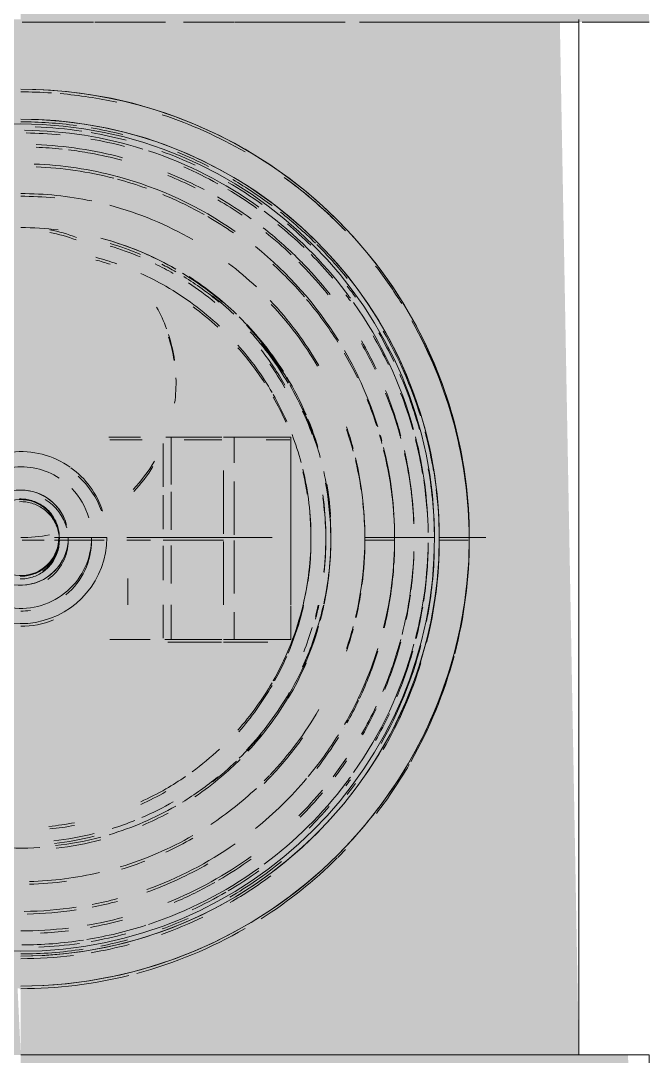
# Model space of a CAD drawing. Header units: millimetres. Extents: x -4000 to 187956, y -58990 to 162485.
# Drawn here: x 14250 to 14283.8, y 134422.3 to 134478 of the extents above; entities that cross this region are included whole.
import ezdxf

# ---------------------------------------------------------------- set-up
doc = ezdxf.new("R2010")
doc.units = ezdxf.units.MM
doc.linetypes.add('Dash 1_16_', pattern=[317.5, 158.75, -158.75])
for name, color, linetype, lineweight in [('F-SPRN', 3, 'Continuous', 9), ('P-PIPE', 3, 'Continuous', 9), ('P-PIPE-CNTR', 3, 'Continuous', 9)]:
    doc.layers.add(name, color=color, linetype=linetype, lineweight=lineweight)

# ---------------------------------------------------------------- blocks, each defined once
blk = doc.blocks.new('Sprinkler_Up - DN20-V1-FFS - TANG 1')
at = {"layer": 'F-SPRN', "transparency": 33554534}
for points in [[(-22.243, 0), (-3.885, 0.741), (-1.735, 2.891), (-1.156, 3.469), (-0.433, 5.499), (0.578, 4.048), (1.156, 3.469), (1.735, 2.891), (4.626, 0), (22.243, 0), (17.401, 13.505), (6.873, 21.154), (-6.873, 21.154), (-18.025, 12.981), (-20.542, 5.233)], [(0, -16.669), (4.314, -16.101), (11.787, -11.787), (16.101, -3.624), (15.417, 5.499), (11.787, 11.787), (7.64, 14.621), (-0.316, 16.627), (-4.314, 16.101), (-11.787, 11.787), (-16.101, 4.314), (-16.101, -4.314), (-10.524, -12.755), (-8.334, -14.436), (-0.316, -16.584)], [(0, -15.603), (7.802, -13.513), (13.513, -7.802), (15.071, -3.624), (14.466, 5.499), (13.513, 7.802), (7.802, 13.513), (-0.316, 15.518), (-7.802, 13.513), (-11.033, 11.033), (-15.071, 4.038), (-15.071, -4.038), (-8.789, -12.755), (-7.802, -13.513), (-0.316, -15.518)], [(7.656, -5.481), (7.656, 5.405), (0, 5.405), (0, -5.481)], [(10.896, -5.481), (10.896, 5.405), (7.656, 5.405), (7.656, -5.481)], [(14.512, -5.481), (14.512, 5.405), (10.896, 5.405), (10.896, -5.481)], [(0, 0), (5.709, 0), (2.855, 4.945), (-2.855, 4.945), (-5.709, 0), (-0.316, 0)], [(4.626, 0), (-0.316, 4.31), (-4.626, 0), (0, 0)], [(1.815, 0), (-0.316, 1.954), (-0.316, 0)], [(-6.873, -21.154), (6.873, -21.154), (17.995, -13.074), (22.243, 0), (3.885, -0.741), (2.098, -3.624), (1.187, -3.624), (0.578, -4.048), (-0.578, -4.048), (-1.263, -3.624), (-1.735, -2.891), (-4.626, 0), (-22.243, 0), (-17.995, -13.074), (-12.434, -17.114)], [(2.855, -4.945), (5.709, 0), (-5.709, 0), (-2.855, -4.945), (-0.316, -4.945)], [(0, -4.626), (4.626, 0), (-4.626, 0), (-0.316, -4.31)], [(0, -2.558), (1.34, 0), (-1.815, 0), (-0.316, -2.112)]]:
    blk.add_hatch(color=1, dxfattribs=at).paths.add_polyline_path(points)
at = {"layer": 'F-SPRN', "color": 1}
for p, q in [((4.738, 5.405), (6.439, 5.405)), ((7.656, 5.057), (7.656, 2.729)), ((7.656, 5.057), (7.656, 2.729)), ((7.8, 5.405), (10.817, 5.405)), ((10.817, 5.405), (8.084, 5.405)), ((8.084, 5.405), (8.084, 2.847)), ((10.896, 5.405), (14.512, 5.405)), ((14.512, 5.405), (11.465, 5.405)), ((11.465, 5.405), (11.465, 4.016)), ((14.512, 5.405), (14.512, -3.624)), ((10.896, 3.609), (10.896, 0.202)), ((11.465, 3.011), (11.465, 0.158)), ((7.656, 2.283), (7.656, 0.451)), ((7.656, 2.283), (7.656, 0.451)), ((8.084, 2.458), (8.084, 0.418)), ((0.022, 2.077), (-0.061, 2.076)), ((1.323, 1.601), (1.258, 1.653)), ((2.077, 0), (2.075, 0.083)), ((2.077, -0.045), (2.077, 0)), ((7.656, -0.451), (7.656, -2.283)), ((7.656, -0.451), (7.656, -2.283)), ((8.084, -0.418), (8.084, -2.458)), ((10.896, -0.202), (10.896, -3.609)), ((11.465, -0.158), (11.465, -3.011)), ((-0.022, -2.077), (0.061, -2.076)), ((5.754, -2.203), (5.754, -3.624)), ((7.656, -3.624), (7.656, -5.408)), ((7.656, -3.624), (7.656, -5.408)), ((8.084, -3.624), (8.084, -5.481)), ((14.512, -3.675), (14.512, -5.481)), ((11.465, -4.016), (11.465, -5.481)), ((6.965, -5.481), (4.798, -5.481)), ((5.754, -5.481), (6.965, -5.481)), ((10.808, -5.481), (7.739, -5.481)), ((8.084, -5.481), (10.808, -5.481)), ((14.512, -5.481), (10.896, -5.481)), ((11.465, -5.481), (14.512, -5.481))]:
    blk.add_line(p, q, dxfattribs=at)
at = {"layer": 'F-SPRN', "color": 1, "flags": 128}
for points in [[(0.353, 2.047), (0.271, 2.059), (0.188, 2.069), (0.105, 2.074), (0.022, 2.077)], [(1.051, 1.791), (0.979, 1.832), (0.905, 1.87), (0.829, 1.904), (0.753, 1.936), (0.675, 1.964), (0.596, 1.99), (0.515, 2.012), (0.435, 2.031), (0.353, 2.047)], [(1.258, 1.653), (1.191, 1.702), (1.122, 1.748), (1.051, 1.791)], [(1.615, 1.306), (1.562, 1.37), (1.506, 1.431), (1.447, 1.49), (1.386, 1.547), (1.323, 1.601)], [(1.76, 1.103), (1.714, 1.173), (1.666, 1.24), (1.615, 1.306)], [(1.972, 0.653), (1.944, 0.732), (1.913, 0.809), (1.879, 0.885), (1.842, 0.959), (1.803, 1.032), (1.76, 1.103)], [(2.075, 0.083), (2.07, 0.166), (2.062, 0.249), (2.051, 0.331), (2.036, 0.413), (2.018, 0.494), (1.996, 0.574), (1.972, 0.653)], [(0.061, -2.076), (0.144, -2.072), (0.226, -2.065), (0.309, -2.054), (0.391, -2.04), (0.472, -2.023), (0.552, -2.002), (0.632, -1.979), (0.711, -1.952), (0.788, -1.922), (0.864, -1.889), (0.939, -1.853), (1.013, -1.814), (1.084, -1.772), (1.154, -1.727), (1.222, -1.679), (1.289, -1.629), (1.353, -1.576), (1.415, -1.521), (1.474, -1.463), (1.532, -1.403), (1.586, -1.341), (1.639, -1.276), (1.689, -1.21), (1.736, -1.141), (1.78, -1.071), (1.821, -0.999), (1.86, -0.925), (1.895, -0.85), (1.928, -0.773), (1.957, -0.696), (1.983, -0.617), (2.006, -0.537), (2.026, -0.457), (2.043, -0.375), (2.056, -0.293), (2.066, -0.211)], [(2.066, -0.211), (2.073, -0.128), (2.077, -0.045)]]:
    blk.add_lwpolyline(points, dxfattribs=at)
at = {"layer": 'F-SPRN', "color": 1}
for radius, start, end in [(22.243, 360, 180), (21.903, 72.5583, 89.4624), (21.903, 54.2493, 71.7379), (21.903, 37.0471, 53.3058), (16.669, 83.0684, 90), (16.669, 83.0684, 90), (16.669, 60, 75), (16.669, 61.6748, 75), (15.603, 70.6709, 75), (15.603, 70.6709, 75), (16.669, 60, 61.6748), (15.603, 60.0187, 65.5637), (15.603, 60.0187, 65.5637), (16.669, 49.4249, 58.5819), (16.669, 49.4249, 58.5819), (15.603, 46.7922, 60), (15.603, 46.7922, 60), (21.903, 36, 37.0471), (21.903, 15.3768, 35.2302), (16.669, 30, 43.2787), (16.669, 30, 43.2787), (15.603, 30, 41.5786), (15.603, 30, 41.5786), (15.603, 23.6155, 29.5646), (15.603, 23.6155, 29.5646), (16.669, 15, 24.6121), (16.669, 15, 24.6121), (15.603, 15, 20.822), (15.603, 15, 20.822), (21.903, 0.7385, 14.3227), (4.626, 54.8061, 96.1541), (4.626, 54.8061, 96.1541), (3.81, 57.0577, 97.4717), (4.626, 17.9592, 54.3832), (4.626, 17.9592, 54.3832), (15.603, 360, 13.6618), (15.603, 0, 13.6618), (16.669, 360, 12.3198), (16.669, 0, 12.3198), (2.558, 15.3246, 101.129), (2.558, 15.3246, 90), (3.81, 16.1605, 43.8358), (2.044, 10.4703, 103.9309), (22.243, 180, 360), (4.626, 199.9304, 0), (4.626, 199.9304, 360), (2.558, 195.0521, 0), (2.044, 196.0467, 0), (3.81, 262.5283, 360), (2.558, 270, 360), (15.603, 339.6139, 360), (15.603, 346.5407, 360), (16.669, 347.6802, 360), (16.669, 347.6802, 360), (21.903, 345.6773, 359.2615), (15.603, 330.4354, 346.5407), (16.669, 345, 347.4013), (16.669, 345, 347.4013), (16.669, 335.3879, 345), (16.669, 335.3879, 345), (21.903, 324.7698, 344.8151), (15.603, 330.4354, 336.3845), (15.603, 318.4214, 330), (15.603, 318.4214, 330), (16.669, 316.7213, 330), (16.669, 316.7213, 330), (15.603, 306.205, 313.2078), (15.603, 306.205, 313.2078), (15.603, 300, 304.5819), (15.603, 300, 304.5819), (16.669, 301.4181, 309.5153), (16.669, 301.4181, 309.5153), (21.903, 306.6942, 322.9529), (21.903, 322.9529, 324), (15.603, 294.4363, 299.9813), (15.603, 294.4363, 299.9813), (16.669, 286.5995, 300), (16.669, 286.5995, 300), (15.603, 275.5762, 280.6843), (15.603, 275.5762, 280.6843), (16.669, 276.4143, 285), (16.669, 276.4143, 285), (21.903, 288.2621, 305.7507), (21.903, 279.348, 287.901), (21.903, 270.145, 278.8503)]:
    blk.add_arc((0, 0), radius, start, end, dxfattribs=at)
blk = doc.blocks.new('Steel_Transition_Threaded_HoaPhat - Standard-V2-FFS - TANG 1')
at = {"layer": 'P-PIPE', "lineweight": 13, "transparency": 33554534}
h = blk.add_hatch(color=1, dxfattribs=at)
h.paths.add_polyline_path([(14250.002, 134427.731), (14255.825, 134428.497), (14261.252, 134430.745), (14267.403, 134436.264), (14269.487, 134438.981), (14271.735, 134444.407), (14272.502, 134450.231), (14271.735, 134456.054), (14266.9, 134464.852), (14265.912, 134466.14), (14261.252, 134469.716), (14255.825, 134471.964), (14249.685, 134472.689), (14244.178, 134471.964), (14238.752, 134469.716), (14231.977, 134463.384), (14230.516, 134461.481), (14228.268, 134456.054), (14227.502, 134450.231), (14228.268, 134444.407), (14231.977, 134437.077), (14234.092, 134434.321), (14238.752, 134430.745), (14244.178, 134428.497), (14249.685, 134427.772)])
h.paths.add_polyline_path([(14250.002, 134430.131), (14244.799, 134430.815), (14239.952, 134432.823), (14234.67, 134437.475), (14231.977, 134441.672), (14230.587, 134445.028), (14229.902, 134450.231), (14231.977, 134458.789), (14232.595, 134460.281), (14235.789, 134464.443), (14239.952, 134467.638), (14244.799, 134469.646), (14250.002, 134470.331), (14255.204, 134469.646), (14260.052, 134467.638), (14264.214, 134464.443), (14267.409, 134460.281), (14269.417, 134455.433), (14270.102, 134450.231), (14269.417, 134445.028), (14265.333, 134437.475), (14264.214, 134436.018), (14260.052, 134432.823), (14255.204, 134430.815)])
for points in [[(14250.002, 134430.131), (14249.685, 134433.872), (14241.802, 134436.028), (14235.799, 134442.031), (14233.602, 134450.231), (14235.799, 134458.431), (14241.802, 134464.433), (14250.002, 134466.631), (14249.685, 134470.289), (14244.799, 134469.646), (14239.952, 134467.638), (14235.789, 134464.443), (14231.977, 134458.789), (14230.587, 134455.433), (14229.902, 134450.231), (14231.977, 134441.672), (14234.67, 134437.475), (14235.789, 134436.018), (14239.952, 134432.823), (14244.799, 134430.815), (14249.685, 134430.172)], [(14250.002, 134430.131), (14255.204, 134430.815), (14260.052, 134432.823), (14265.333, 134437.475), (14267.409, 134440.181), (14269.417, 134445.028), (14270.102, 134450.231), (14269.294, 134455.73), (14267.403, 134460.288), (14263.682, 134464.852), (14260.052, 134467.638), (14255.204, 134469.646), (14250.002, 134470.331), (14250.002, 134466.631), (14258.202, 134464.433), (14264.204, 134458.431), (14266.402, 134450.231), (14264.204, 134442.031), (14258.202, 134436.028), (14250.002, 134433.831)], [(14250.002, 134431.731), (14254.79, 134432.361), (14259.252, 134434.209), (14263.333, 134437.475), (14267.403, 134444.312), (14267.871, 134445.442), (14268.502, 134450.231), (14267.403, 134456.15), (14266.023, 134459.481), (14261.076, 134464.852), (14259.252, 134466.252), (14254.79, 134468.1), (14249.685, 134468.689), (14245.213, 134468.1), (14240.752, 134466.252), (14236.92, 134463.312), (14232.426, 134455.73), (14231.977, 134453.841), (14231.979, 134446.607), (14232.132, 134445.442), (14236.67, 134437.475), (14236.92, 134437.149), (14240.752, 134434.209), (14245.213, 134432.361), (14249.685, 134431.772)]]:
    blk.add_hatch(color=1, dxfattribs=at).paths.add_polyline_path(points)
at = {"layer": 'P-PIPE', "color": 20, "lineweight": 13}
for radius, start, end in [(22.5, 15, 90), (22.5, 270, 90), (20.1, 75.0607, 87.9279), (20.1, 54.9957, 75), (18.5, 78.0986, 90), (18.5, 78.0986, 90), (18.5, 60, 75), (18.5, 60, 75), (16.4, 66.9681, 72.9388), (20.1, 31.8447, 51.1144), (16.4, 60, 63.8331), (18.5, 46.7959, 52.8572), (18.5, 46.7959, 52.8572), (16.4, 50.4733, 56.6389), (18.5, 30, 43.5703), (18.5, 30, 43.5703), (16.4, 30, 38.0319), (20.1, 17.2551, 30.0277), (18.5, 15, 18.8018), (18.5, 15, 18.8018), (22.5, 270, 14.1642), (20.1, 15, 15.9181), (22.5, 14.1642, 15), (20.1, 346.0499, 13.9501), (18.5, 346.5939, 13.4061), (18.5, 346.5939, 13.4061), (16.4, 353.5463, 8.0319), (16.4, 345, 347.1948), (16.4, 338.0319, 342.8691), (18.5, 341.1982, 345), (18.5, 341.1982, 345), (20.1, 329.9723, 342.7449), (18.5, 316.4297, 330), (18.5, 316.4297, 330), (20.1, 320.2524, 328.1553), (20.1, 308.8856, 319.8677), (18.5, 315, 316.2774), (18.5, 315, 316.2774), (18.5, 303.4976, 313.2041), (18.5, 303.4976, 313.2041), (16.4, 293.4045, 300), (16.4, 287.4657, 291.9681), (16.4, 276.2132, 283.9063), (18.5, 286.819, 300), (18.5, 286.819, 300), (20.1, 289.6859, 305.0043), (18.5, 271.4353, 283.2046), (18.5, 271.4353, 283.2046), (20.1, 280.9975, 285), (20.1, 270.5246, 278.5089)]:
    blk.add_arc((14250.002, 134450.231), radius, start, end, dxfattribs=at)
blk = doc.blocks.new('Sprinkler_Up - DN20-V219-FFS - TANG 1')
at = {"layer": 'F-SPRN', "transparency": 33554534}
for points in [[(-22.243, 0), (-3.885, 0.741), (-1.735, 2.891), (-1.156, 3.469), (-0.419, 5.642), (0.578, 4.048), (1.156, 3.469), (1.735, 2.891), (4.626, 0), (22.243, 0), (17.401, 13.505), (6.873, 21.154), (-6.873, 21.154), (-18.025, 12.981), (-20.542, 5.233)], [(0, -16.669), (4.314, -16.101), (11.787, -11.787), (16.101, -3.48), (15.334, 5.642), (11.787, 11.787), (7.106, 14.765), (-0.316, 16.627), (-4.314, 16.101), (-11.787, 11.787), (-16.101, 4.314), (-16.101, -4.314), (-10.711, -12.612), (-8.334, -14.436), (-0.316, -16.584)], [(0, -15.603), (7.802, -13.513), (13.513, -7.802), (15.071, -3.48), (14.407, 5.642), (13.513, 7.802), (7.802, 13.513), (-0.316, 15.518), (-7.802, 13.513), (-11.033, 11.033), (-15.071, 4.038), (-15.071, -4.038), (-8.975, -12.612), (-7.802, -13.513), (-0.316, -15.518)], [(7.656, -5.481), (7.656, 5.405), (0, 5.405), (0, -5.481)], [(10.896, -5.481), (10.896, 5.405), (7.656, 5.405), (7.656, -5.481)], [(14.512, -5.481), (14.512, 5.405), (10.896, 5.405), (10.896, -5.481)], [(0, 0), (5.709, 0), (2.855, 4.945), (-2.855, 4.945), (-5.709, 0), (-0.316, 0)], [(-4.626, 0), (4.626, 0), (-0.316, 4.31)], [(1.815, 0), (-0.316, 1.954), (-0.316, 0)], [(-6.873, -21.154), (6.873, -21.154), (17.995, -13.074), (22.243, 0), (3.885, -0.741), (2.027, -3.48), (1.159, -3.48), (0.578, -4.048), (-0.578, -4.048), (-1.164, -3.48), (-1.735, -2.891), (-4.626, 0), (-22.243, 0), (-17.995, -13.074), (-12.434, -17.114)], [(2.855, -4.945), (5.709, 0), (-5.709, 0), (-2.855, -4.945), (-0.316, -4.945)], [(0, -4.626), (4.626, 0), (-4.626, 0), (-0.316, -4.31)], [(0, -2.558), (1.34, 0), (-1.815, 0), (-0.316, -2.112)]]:
    blk.add_hatch(color=1, dxfattribs=at).paths.add_polyline_path(points)
at = {"layer": 'F-SPRN', "color": 1}
for p, q in [((4.788, 5.405), (6.522, 5.405)), ((7.656, 5.201), (7.656, 3.346)), ((7.656, 5.201), (7.656, 3.346)), ((8.084, 5.405), (8.084, 3.402)), ((8.778, 5.405), (10.817, 5.405)), ((10.817, 5.405), (8.778, 5.405)), ((11.465, 5.379), (11.465, 4.16)), ((13.189, 5.405), (14.463, 5.405)), ((14.463, 5.405), (13.189, 5.405)), ((14.512, 3.675), (14.512, 2.332)), ((7.656, 2.283), (7.656, 0.594)), ((7.656, 2.283), (7.656, 0.594)), ((8.084, 2.458), (8.084, 0.561)), ((10.896, 2.643), (10.896, 0.345)), ((0.022, 2.077), (-0.061, 2.076)), ((0.105, 2.074), (0.022, 2.077)), ((0.188, 2.069), (0.105, 2.074)), ((0.271, 2.059), (0.188, 2.069)), ((0.353, 2.047), (0.271, 2.059)), ((0.435, 2.031), (0.353, 2.047)), ((0.515, 2.012), (0.435, 2.031)), ((0.596, 1.99), (0.515, 2.012)), ((0.675, 1.964), (0.596, 1.99)), ((0.753, 1.936), (0.675, 1.964)), ((0.829, 1.904), (0.753, 1.936)), ((0.905, 1.87), (0.829, 1.904)), ((0.979, 1.832), (0.905, 1.87)), ((1.051, 1.791), (0.979, 1.832)), ((1.122, 1.748), (1.051, 1.791)), ((1.191, 1.702), (1.122, 1.748)), ((1.258, 1.653), (1.191, 1.702)), ((11.465, 1.903), (11.465, 0.301)), ((1.323, 1.601), (1.258, 1.653)), ((1.386, 1.547), (1.323, 1.601)), ((1.447, 1.49), (1.386, 1.547)), ((1.506, 1.431), (1.447, 1.49)), ((1.562, 1.37), (1.506, 1.431)), ((1.615, 1.306), (1.562, 1.37)), ((1.666, 1.24), (1.615, 1.306)), ((1.714, 1.173), (1.666, 1.24)), ((1.76, 1.103), (1.714, 1.173)), ((1.803, 1.032), (1.76, 1.103)), ((1.842, 0.959), (1.803, 1.032)), ((1.879, 0.885), (1.842, 0.959)), ((1.913, 0.809), (1.879, 0.885)), ((1.944, 0.732), (1.913, 0.809)), ((1.972, 0.653), (1.944, 0.732)), ((1.996, 0.574), (1.972, 0.653)), ((2.018, 0.494), (1.996, 0.574)), ((2.036, 0.413), (2.018, 0.494)), ((2.051, 0.331), (2.036, 0.413)), ((2.062, 0.249), (2.051, 0.331)), ((2.07, 0.166), (2.062, 0.249)), ((2.075, 0.083), (2.07, 0.166)), ((2.077, 0), (2.075, 0.083)), ((2.077, -0.045), (2.077, 0)), ((14.512, 0), (14.512, -1.167)), ((1.983, -0.617), (2.006, -0.537)), ((2.006, -0.537), (2.026, -0.457)), ((2.026, -0.457), (2.043, -0.375)), ((2.043, -0.375), (2.056, -0.293)), ((2.056, -0.293), (2.066, -0.211)), ((2.066, -0.211), (2.073, -0.128)), ((2.073, -0.128), (2.077, -0.045)), ((7.656, -0.451), (7.656, -1.64)), ((7.656, -0.451), (7.656, -1.64)), ((8.084, -0.418), (8.084, -2.315)), ((10.896, -0.202), (10.896, -3.345)), ((11.465, -0.158), (11.465, -2.868)), ((1.736, -1.141), (1.78, -1.071)), ((1.78, -1.071), (1.821, -0.999)), ((1.821, -0.999), (1.86, -0.925)), ((1.86, -0.925), (1.895, -0.85)), ((1.895, -0.85), (1.928, -0.773)), ((1.928, -0.773), (1.957, -0.696)), ((1.957, -0.696), (1.983, -0.617)), ((1.222, -1.679), (1.289, -1.629)), ((1.289, -1.629), (1.353, -1.576)), ((1.353, -1.576), (1.415, -1.521)), ((1.415, -1.521), (1.474, -1.463)), ((1.474, -1.463), (1.532, -1.403)), ((1.532, -1.403), (1.586, -1.341)), ((1.586, -1.341), (1.639, -1.276)), ((1.639, -1.276), (1.689, -1.21)), ((1.689, -1.21), (1.736, -1.141)), ((-0.022, -2.077), (0.061, -2.076)), ((0.061, -2.076), (0.144, -2.072)), ((0.144, -2.072), (0.226, -2.065)), ((0.226, -2.065), (0.309, -2.054)), ((0.309, -2.054), (0.391, -2.04)), ((0.391, -2.04), (0.472, -2.023)), ((0.472, -2.023), (0.552, -2.002)), ((0.552, -2.002), (0.632, -1.979)), ((0.632, -1.979), (0.711, -1.952)), ((0.711, -1.952), (0.788, -1.922)), ((0.788, -1.922), (0.864, -1.889)), ((0.864, -1.889), (0.939, -1.853)), ((0.939, -1.853), (1.013, -1.814)), ((1.013, -1.814), (1.084, -1.772)), ((1.084, -1.772), (1.154, -1.727)), ((1.154, -1.727), (1.222, -1.679)), ((14.512, -2.068), (14.512, -3.48)), ((7.656, -3.48), (7.656, -5.265)), ((7.656, -3.48), (7.656, -5.265)), ((8.084, -3.48), (8.084, -5.337)), ((11.465, -4.016), (11.465, -5.337)), ((14.512, -3.962), (14.512, -5.246)), ((10.791, -5.481), (7.904, -5.481)), ((9.247, -5.481), (10.791, -5.481)), ((13.283, -5.481), (10.896, -5.481)), ((11.465, -5.481), (13.283, -5.481))]:
    blk.add_line(p, q, dxfattribs=at)
for radius, start, end in [(21.903, 84.4291, 89.2239), (22.243, 81.4978, 87.9988), (22.243, 75.2566, 80.2161), (21.903, 75.2582, 80.0827), (22.243, 65.0891, 70.0384), (21.903, 61.0821, 66.4151), (22.243, 54.3086, 59.9176), (21.903, 54.5627, 59.4779), (21.903, 45.9516, 50.8554), (22.243, 45.4944, 49.8813), (16.669, 67.2619, 73.2315), (16.669, 67.2619, 73.2315), (15.603, 72.0498, 75), (15.603, 72.0498, 75), (21.903, 40.0268, 44.5541), (16.669, 60, 62.9655), (16.669, 60, 62.9655), (16.669, 50.1868, 58.2641), (16.669, 50.1868, 58.2641), (22.243, 36, 37.9207), (21.903, 36, 37.0471), (15.603, 47.2577, 53.5867), (15.603, 47.2577, 53.5867), (16.669, 30.4314, 42.2978), (16.669, 30.4314, 42.2978), (22.243, 25.5995, 30.1075), (21.903, 25.555, 30.1126), (15.603, 32.8588, 41.5786), (15.603, 32.8588, 41.5786), (22.243, 15.5365, 23.6413), (21.903, 15.7774, 21.1857), (15.603, 24.0437, 29.5646), (15.603, 24.0437, 29.5646), (16.669, 19.9552, 24.6121), (16.669, 19.9552, 24.6121), (21.903, 9.4563, 14.3227), (4.626, 19.9304, 48.2496), (4.626, 19.9304, 48.2496), (15.603, 9.1614, 13.6618), (15.603, 9.1614, 13.6618), (22.243, 0.3946, 9.9278), (16.669, 0.7009, 10.6177), (16.669, 0.7009, 10.6177), (21.903, 2.8621, 8.5127), (2.558, 15.0521, 58.9028), (2.558, 15.0521, 58.9028), (15.603, 0.5322, 5.3075), (15.603, 0.5322, 5.3075), (2.044, 305.2524, 0), (2.558, 304.7878, 0), (2.558, 304.7878, 360), (3.81, 309.6433, 360), (16.669, 348.1047, 359.0922), (16.669, 348.1047, 359.0922), (21.903, 351.3457, 359.2615), (15.603, 351.7454, 357.8254), (15.603, 351.7454, 357.8254), (22.243, 348.6591, 358.2277), (3.81, 270, 277.7915), (15.603, 345, 347.0729), (15.603, 345, 347.0729), (16.669, 345, 347.8995), (16.669, 345, 347.8995), (21.903, 346.0354, 350.5528), (4.626, 270, 292.289), (4.626, 270, 292.289), (15.603, 337.0932, 345), (15.603, 337.0932, 345), (16.669, 335.7888, 343.8971), (16.669, 335.7888, 343.8971), (22.243, 330.557, 345.2663), (21.903, 337.4081, 344.1921), (15.603, 331.0235, 336.3845), (15.603, 331.0235, 336.3845), (15.603, 318.6671, 330), (15.603, 318.6671, 330), (16.669, 317.0962, 330), (16.669, 317.0962, 330), (21.903, 330.5621, 334.7925), (16.669, 310.3267, 315), (16.669, 310.3267, 315), (16.669, 304.1889, 310.3267), (16.669, 304.1889, 310.3267), (21.903, 322.9529, 324), (22.243, 322.0793, 324), (15.603, 294.4732, 299.9813), (15.603, 294.4732, 299.9813), (21.903, 315.0471, 319.1837), (16.669, 293.1133, 298.373), (16.669, 293.1133, 298.373), (15.603, 275.7478, 280.6843), (15.603, 275.7478, 280.6843), (16.669, 276.5749, 285), (16.669, 276.5749, 285), (21.903, 300.598, 305.7507), (22.243, 300.3661, 309.0741), (21.903, 294.8611, 300.2311), (22.243, 290.0032, 293.8726), (21.903, 272.5649, 278.2881), (21.903, 279.9362, 284.9461), (22.243, 281.178, 284.9445), (22.243, 270, 278.6603)]:
    blk.add_arc((0, 0), radius, start, end, dxfattribs=at)
blk = doc.blocks.new('Steel_Transition_Threaded_HoaPhat - Standard-V225-FFS - TANG 1')
at = {"layer": 'P-PIPE', "lineweight": 13, "transparency": 33554534}
h = blk.add_hatch(color=1, dxfattribs=at)
h.paths.add_polyline_path([(14250.002, 134427.587), (14255.825, 134428.354), (14261.252, 134430.602), (14267.403, 134436.121), (14269.487, 134438.837), (14271.735, 134444.264), (14272.502, 134450.087), (14271.735, 134455.911), (14266.79, 134464.852), (14265.912, 134465.997), (14261.252, 134469.573), (14255.825, 134471.821), (14249.685, 134472.546), (14244.178, 134471.821), (14238.752, 134469.573), (14231.977, 134463.241), (14230.516, 134461.337), (14228.268, 134455.911), (14227.502, 134450.087), (14228.268, 134444.264), (14231.977, 134436.933), (14234.092, 134434.177), (14238.752, 134430.602), (14244.178, 134428.354), (14249.685, 134427.629)])
h.paths.add_polyline_path([(14250.002, 134429.987), (14244.799, 134430.672), (14239.952, 134432.68), (14234.56, 134437.475), (14231.977, 134441.528), (14230.587, 134444.885), (14229.902, 134450.087), (14231.977, 134458.646), (14232.595, 134460.137), (14235.789, 134464.3), (14239.952, 134467.494), (14244.799, 134469.502), (14250.002, 134470.187), (14255.204, 134469.502), (14263.495, 134464.852), (14264.214, 134464.3), (14267.409, 134460.137), (14269.417, 134455.29), (14270.102, 134450.087), (14269.417, 134444.885), (14265.443, 134437.475), (14264.214, 134435.874), (14260.052, 134432.68), (14255.204, 134430.672)])
for points in [[(14250.002, 134429.987), (14255.204, 134430.672), (14260.052, 134432.68), (14265.443, 134437.475), (14267.409, 134440.037), (14269.417, 134444.885), (14270.102, 134450.087), (14269.234, 134455.73), (14267.403, 134460.145), (14263.495, 134464.852), (14260.052, 134467.494), (14255.204, 134469.502), (14250.002, 134470.187), (14250.002, 134466.487), (14258.202, 134464.29), (14264.204, 134458.287), (14266.402, 134450.087), (14264.204, 134441.887), (14258.202, 134435.884), (14250.002, 134433.687)], [(14250.002, 134431.587), (14254.79, 134432.218), (14259.252, 134434.066), (14263.443, 134437.475), (14267.403, 134444.168), (14267.871, 134445.299), (14268.502, 134450.087), (14267.403, 134456.006), (14266.023, 134459.337), (14260.889, 134464.852), (14259.252, 134466.109), (14254.79, 134467.957), (14249.685, 134468.546), (14245.213, 134467.957), (14240.752, 134466.109), (14236.92, 134463.169), (14232.486, 134455.73), (14231.977, 134453.697), (14231.977, 134446.477), (14232.132, 134445.299), (14236.56, 134437.475), (14236.92, 134437.006), (14240.752, 134434.066), (14245.213, 134432.218), (14249.685, 134431.629)]]:
    blk.add_hatch(color=1, dxfattribs=at).paths.add_polyline_path(points)
at = {"layer": 'P-PIPE', "color": 20, "lineweight": 13}
for p, q in [((14267.409, 134460.137), (14267.404, 134460.146)), ((14267.404, 134440.029), (14267.409, 134440.037))]:
    blk.add_line(p, q, dxfattribs=at)
for radius, start, end in [(22.5, 82.3438, 90), (22.5, 82.3438, 90), (22.5, 75.8955, 80.3301), (22.5, 75.8955, 80.3301), (22.5, 63.3424, 68.0221), (22.5, 63.3424, 68.0221), (20.1, 75.5809, 87.6461), (20.1, 70.3426, 75), (22.5, 53.1058, 59.5443), (22.5, 53.1058, 59.5443), (18.5, 84.3307, 90), (18.5, 84.3307, 90), (20.1, 60.6482, 67.6379), (20.1, 55.3302, 60), (22.5, 45.261, 51.6524), (22.5, 45.261, 51.6524), (22.5, 38.7439, 45), (22.5, 38.7439, 45), (20.1, 45, 47.5918), (20.1, 40.6198, 45), (20.1, 32.0187, 40.1323), (18.5, 30.3887, 43.295), (18.5, 30.3887, 43.295), (22.5, 17.3129, 30), (22.5, 17.3129, 30), (20.1, 25.7785, 30), (16.4, 30, 35.2854), (20.1, 17.8109, 22.1427), (18.5, 17.8713, 18.8017), (18.5, 17.8713, 18.8017), (18.5, 15, 17.8713), (18.5, 15, 17.8713), (20.1, 15, 16.3614), (22.5, 14.5333, 15), (22.5, 14.5333, 15), (22.5, 9.5763, 14.5333), (22.5, 9.5763, 14.5333), (20.1, 4.6254, 13.9501), (18.5, 8.4134, 13.4061), (18.5, 8.4134, 13.4061), (22.5, 0.3691, 6.9779), (22.5, 0.3691, 6.9779), (16.4, 1.8061, 8.0317), (18.5, 0.4489, 6.2669), (18.5, 0.4489, 6.2669), (20.1, 0.4132, 4.1755), (16.4, 353.9587, 0), (18.5, 352.5643, 0), (18.5, 352.5643, 0), (20.1, 356.2744, 0), (22.5, 345.8451, 0), (22.5, 345.8451, 0), (20.1, 346.4441, 355.8245), (18.5, 347.0222, 351.116), (18.5, 347.0222, 351.116), (16.4, 345, 347.7012), (18.5, 341.1983, 345), (18.5, 341.1983, 345), (20.1, 334.9634, 342.7449), (22.5, 330, 342.9733), (22.5, 330, 342.9733), (20.1, 330.7447, 334.5924), (18.5, 316.9593, 324.9547), (18.5, 316.9593, 324.9547), (20.1, 322.3621, 328.1553), (18.5, 315, 316.8384), (18.5, 315, 316.8384), (16.4, 276.3765, 283.9063), (18.5, 294.9541, 300), (18.5, 294.9541, 300), (18.5, 286.9983, 291.1114), (18.5, 286.9983, 291.1114), (20.1, 289.7145, 300), (18.5, 271.4353, 277.6289), (18.5, 271.4353, 277.6289), (22.5, 300, 306.6864), (22.5, 300, 306.6864), (20.1, 280.9975, 285), (20.1, 271.0025, 278.5089), (22.5, 289.6485, 295.7986), (22.5, 289.6485, 295.7986), (22.5, 279.6883, 285), (22.5, 279.6883, 285), (22.5, 270, 277.2435), (22.5, 270, 277.2435)]:
    blk.add_arc((14250.002, 134450.087), radius, start, end, dxfattribs=at)

msp = doc.modelspace()

# ---------------------------------------------------------------- hatches: boundary and pattern name
at = {"layer": 'P-PIPE', "transparency": 33554534}
for points in [[(14250.002, 134477.954), (14283.789, 134477.954), (14282.637, 134496.379), (14250.002, 134496.379), (14250.002, 134492.229)], [(14231.895, 134422.411), (14250.002, 134422.411), (14249.685, 134429.139), (14242.551, 134430.437), (14236.29, 134434.128), (14231.743, 134439.557), (14229.197, 134446.429), (14229.198, 134454.039), (14231.977, 134461.184), (14236.295, 134466.338), (14242.553, 134470.025), (14250.002, 134471.38), (14250.002, 134478.098), (14220.002, 134478.098), (14221.024, 134422.411), (14228.789, 134422.411)], [(14268.108, 134422.411), (14280.001, 134422.411), (14278.979, 134478.098), (14250.002, 134478.098), (14250.002, 134471.38), (14257.451, 134470.025), (14264.953, 134464.852), (14268.259, 134460.906), (14270.806, 134454.039), (14270.807, 134446.429), (14266.517, 134437.475), (14263.713, 134434.128), (14257.453, 134430.437), (14250.002, 134429.081), (14250.002, 134422.411), (14267.403, 134422.411)], [(14265.001, 134422.268), (14280.001, 134422.268), (14278.979, 134477.954), (14250.002, 134477.954), (14250.002, 134471.237), (14257.451, 134469.882), (14264.833, 134464.852), (14268.259, 134460.762), (14270.806, 134453.895), (14270.807, 134446.286), (14266.637, 134437.475), (14263.713, 134433.984), (14257.453, 134430.294), (14250.002, 134428.938), (14250.002, 134422.268), (14261.384, 134422.268)], [(14250.002, 134426.118), (14256.242, 134426.94), (14262.058, 134429.349), (14267.403, 134433.639), (14270.883, 134438.175), (14273.292, 134443.99), (14274.114, 134450.231), (14273.292, 134456.471), (14270.883, 134462.287), (14267.051, 134467.28), (14262.058, 134471.112), (14252.729, 134473.984), (14247.275, 134473.984), (14243.761, 134473.521), (14237.946, 134471.112), (14231.977, 134466.01), (14229.12, 134462.287), (14226.711, 134456.471), (14225.89, 134450.231), (14226.711, 134443.99), (14229.12, 134438.175), (14232.952, 134433.181), (14237.946, 134429.349), (14243.761, 134426.94), (14249.685, 134426.16)], [(14250.002, 134425.975), (14256.242, 134426.797), (14262.058, 134429.206), (14267.403, 134433.495), (14270.883, 134438.031), (14273.292, 134443.847), (14274.114, 134450.087), (14273.292, 134456.328), (14270.883, 134462.143), (14267.051, 134467.137), (14262.058, 134470.969), (14256.242, 134473.378), (14248.363, 134473.984), (14243.761, 134473.378), (14237.946, 134470.969), (14231.977, 134465.867), (14229.12, 134462.143), (14226.711, 134456.328), (14225.89, 134450.087), (14226.711, 134443.847), (14229.12, 134438.031), (14232.952, 134433.037), (14237.946, 134429.206), (14243.761, 134426.797), (14249.685, 134426.017)], [(14241.651, 134435.768), (14242.77, 134437.705), (14241.651, 134441.88), (14243.193, 134446.607), (14245.827, 134449.112), (14257.233, 134454.406), (14258.352, 134458.581), (14257.233, 134462.756), (14255.021, 134464.852), (14249.685, 134466.889), (14241.651, 134464.694), (14235.539, 134458.581), (14233.301, 134450.231), (14235.539, 134441.88), (14239.426, 134437.475)], [(14241.651, 134435.624), (14242.77, 134437.562), (14241.651, 134441.737), (14243.303, 134446.607), (14245.827, 134448.969), (14257.233, 134454.262), (14258.352, 134458.438), (14257.233, 134462.613), (14254.675, 134464.852), (14249.685, 134466.746), (14241.651, 134464.55), (14235.539, 134458.438), (14233.301, 134450.087), (14235.539, 134441.737), (14239.239, 134437.475)], [(14250.002, 134433.53), (14260.578, 134437.475), (14261.811, 134438.422), (14266.225, 134446.607), (14266.133, 134454.553), (14261.811, 134462.04), (14257.761, 134464.852), (14249.685, 134466.889), (14245.679, 134466.362), (14238.193, 134462.04), (14233.87, 134454.553), (14233.87, 134445.908), (14239.426, 134437.475), (14241.651, 134435.768), (14249.685, 134433.615)], [(14250.002, 134433.387), (14260.764, 134437.475), (14261.811, 134438.278), (14266.244, 134446.607), (14266.133, 134454.41), (14261.811, 134461.896), (14257.226, 134464.852), (14249.685, 134466.746), (14245.679, 134466.219), (14238.193, 134461.896), (14233.87, 134454.41), (14233.87, 134445.765), (14239.239, 134437.475), (14241.651, 134435.624), (14249.685, 134433.472)], [(14258.746, 134403.987), (14283.789, 134403.987), (14282.637, 134422.411), (14250.002, 134422.411), (14250.002, 134403.987)]]:
    msp.add_hatch(color=1, dxfattribs=at).paths.add_polyline_path(points)

# ---------------------------------------------------------------- linework, layer by layer
at = {"layer": 'P-PIPE', "color": 20, "lineweight": 13}
for p, q in [((14250.075, 134477.954), (14253.917, 134477.954)), ((14250.075, 134477.954), (14253.917, 134477.954)), ((14253.914, 134477.954), (14250.075, 134477.954)), ((14253.914, 134477.954), (14250.075, 134477.954)), ((14257.761, 134477.954), (14253.981, 134477.954)), ((14257.761, 134477.954), (14253.981, 134477.954)), ((14253.983, 134477.954), (14257.779, 134477.954)), ((14253.983, 134477.954), (14257.779, 134477.954)), ((14258.746, 134477.954), (14261.465, 134477.954)), ((14258.746, 134477.954), (14261.465, 134477.954)), ((14261.47, 134477.954), (14258.789, 134477.954)), ((14261.47, 134477.954), (14258.789, 134477.954)), ((14261.506, 134477.954), (14265.069, 134477.954)), ((14261.506, 134477.954), (14265.069, 134477.954)), ((14264.987, 134477.954), (14261.51, 134477.954)), ((14264.987, 134477.954), (14261.51, 134477.954)), ((14267.025, 134477.954), (14265.031, 134477.954)), ((14267.025, 134477.954), (14265.031, 134477.954)), ((14265.111, 134477.954), (14267.448, 134477.954)), ((14265.111, 134477.954), (14267.448, 134477.954)), ((14268.206, 134477.954), (14271.359, 134477.954)), ((14268.206, 134477.954), (14271.359, 134477.954)), ((14271.193, 134477.954), (14268.266, 134477.954)), ((14271.193, 134477.954), (14268.266, 134477.954)), ((14275.957, 134477.954), (14271.215, 134477.954)), ((14275.957, 134477.954), (14271.215, 134477.954)), ((14271.381, 134477.954), (14276.166, 134477.954)), ((14271.383, 134477.954), (14276.166, 134477.954)), ((14280.001, 134477.954), (14275.992, 134477.954)), ((14278.979, 134477.954), (14275.992, 134477.954)), ((14276.206, 134477.954), (14279.026, 134477.954)), ((14276.206, 134477.954), (14279.026, 134477.954)), ((14280.001, 134477.954), (14278.979, 134477.954)), ((14280.001, 134422.411), (14280.001, 134478.098)), ((14280.001, 134422.411), (14280.001, 134477.954)), ((14280.182, 134477.954), (14283.789, 134477.954)), ((14280.182, 134477.954), (14283.789, 134477.954)), ((14270.424, 134455.731), (14270.431, 134455.704)), ((14257.785, 134422.411), (14250.002, 134422.411)), ((14283.789, 134422.411), (14250.002, 134422.411)), ((14250.002, 134422.411), (14257.766, 134422.411)), ((14250.002, 134422.411), (14257.766, 134422.411)), ((14267.448, 134422.411), (14258.746, 134422.411)), ((14258.789, 134422.411), (14267.025, 134422.411)), ((14258.789, 134422.411), (14265.001, 134422.411)), ((14265.001, 134422.411), (14267.025, 134422.411)), ((14267.549, 134422.411), (14275.982, 134422.411)), ((14279.026, 134422.411), (14268.205, 134422.411)), ((14268.264, 134422.411), (14280.001, 134422.411)), ((14275.982, 134422.411), (14278.979, 134422.411)), ((14278.979, 134422.411), (14280.001, 134422.411)), ((14282.637, 134422.411), (14280.182, 134422.411)), ((14283.789, 134422.411), (14282.637, 134422.411)), ((14283.789, 134403.987), (14283.789, 134422.411))]:
    msp.add_line(p, q, dxfattribs=at)
for centre, radius, start, end in [((14250.002, 134450.231), 24.112, 30, 90), ((14250.002, 134450.231), 24.112, 270, 90), ((14250.002, 134450.087), 24.112, 86.0616, 90), ((14250.002, 134450.087), 24.112, 86.0616, 90), ((14250.002, 134450.087), 24.112, 77.616, 84.9458), ((14250.002, 134450.087), 24.112, 77.616, 84.9458), ((14250.002, 134450.087), 24.112, 60, 71.6004), ((14250.002, 134450.087), 24.112, 60, 71.6004), ((14250.002, 134450.231), 21.15, 75, 87.7707), ((14250.002, 134450.087), 21.15, 83.9738, 87.7707), ((14250.002, 134450.087), 21.15, 79.7939, 83.0211), ((14250.002, 134450.087), 21.15, 75.1016, 79.7939), ((14250.002, 134450.231), 21.15, 62.2293, 68.0211), ((14250.002, 134450.087), 21.15, 63.7012, 68.0211), ((14250.002, 134450.087), 24.112, 43.6245, 54.0179), ((14250.002, 134450.087), 24.112, 45, 54.0179), ((14250.002, 134450.231), 21.15, 54.1311, 60), ((14250.002, 134450.087), 21.15, 55.7632, 59.9328), ((14250.002, 134450.231), 21.15, 45, 51.9789), ((14250.002, 134450.087), 24.112, 43.6245, 45), ((14250.002, 134450.087), 21.15, 46.5656, 51.4941), ((14250.002, 134450.231), 21.15, 43.8578, 45), ((14250.002, 134450.087), 21.15, 44.3485, 45), ((14250.002, 134450.087), 21.15, 38.6228, 44.3485), ((14250.002, 134450.231), 21.15, 38.1596, 43.8578), ((14250.002, 134450.087), 24.112, 31.8499, 37.711), ((14250.002, 134450.087), 24.112, 31.8499, 37.711), ((14250.002, 134450.231), 24.112, 15, 30), ((14250.002, 134450.087), 24.112, 0.3444, 29.3228), ((14250.002, 134450.087), 24.112, 15, 29.3228), ((14250.002, 134450.231), 21.15, 25.3987, 30), ((14250.002, 134450.087), 21.15, 25.7512, 30), ((14250.002, 134450.231), 21.15, 15.0736, 21.9789), ((14250.002, 134450.087), 21.15, 15.495, 21.9789), ((14250.002, 134450.231), 24.112, 345, 15), ((14250.002, 134450.087), 24.112, 0.3444, 15), ((14250.002, 134450.087), 21.15, 15, 15.495), ((14250.002, 134450.231), 21.15, 2.0242, 12.7707), ((14250.002, 134450.087), 21.15, 7.2461, 12.7707), ((14250.002, 134450.087), 21.15, 2.4518, 6.9789), ((14250.002, 134450.087), 24.112, 345.3444, 0), ((14250.002, 134450.087), 24.112, 345.3444, 0), ((14250.002, 134450.231), 21.15, 345.7378, 357.9758), ((14250.002, 134450.087), 21.15, 352.8265, 357.9758), ((14250.002, 134450.087), 21.15, 348.4017, 351.9789), ((14250.002, 134450.231), 21.15, 336.9789, 345), ((14250.002, 134450.087), 21.15, 337.6867, 345), ((14250.002, 134450.231), 24.112, 316.3755, 345), ((14250.002, 134450.087), 24.112, 330.3949, 345), ((14250.002, 134450.087), 24.112, 330.3949, 345), ((14250.002, 134450.231), 21.15, 330, 334.6013), ((14250.002, 134450.087), 21.15, 330.3401, 334.6013), ((14250.002, 134450.231), 21.15, 322.5334, 325.917), ((14250.002, 134450.087), 21.15, 323.0241, 325.917), ((14250.002, 134450.087), 24.112, 322.4561, 330), ((14250.002, 134450.087), 24.112, 322.4561, 330), ((14250.002, 134450.231), 21.15, 315, 320.0725), ((14250.002, 134450.087), 21.15, 315.2777, 320.0725), ((14250.002, 134450.231), 24.112, 315, 316.3755), ((14250.002, 134450.087), 24.112, 315, 316.3755), ((14250.002, 134450.087), 24.112, 315, 316.3755), ((14250.002, 134450.231), 24.112, 270, 315), ((14250.002, 134450.231), 21.15, 291.9789, 305.8689), ((14250.002, 134450.087), 21.15, 300.1963, 305.8689), ((14250.002, 134450.087), 24.112, 302.3987, 314.8938), ((14250.002, 134450.087), 24.112, 302.3987, 314.8938), ((14250.002, 134450.087), 21.15, 292.9683, 299.5348), ((14250.002, 134450.231), 21.15, 279.731, 285), ((14250.002, 134450.087), 21.15, 280.2281, 285), ((14250.002, 134450.231), 21.15, 270, 276.9789), ((14250.002, 134450.087), 21.15, 272.8937, 276.9789), ((14250.002, 134450.087), 24.112, 285, 300), ((14250.002, 134450.087), 24.112, 285, 300), ((14250.002, 134450.087), 24.112, 270, 283.9575), ((14250.002, 134450.087), 24.112, 270, 283.9575)]:
    msp.add_arc(centre, radius, start, end, dxfattribs=at)
at = {"layer": 'P-PIPE', "color": 1}
for centre, radius, start, end in [((14250.002, 134458.581), 8.35, 69.0027, 79.2369), ((14250.002, 134458.438), 8.35, 69.1114, 79.2369), ((14250.002, 134450.231), 16.7, 46.0317, 57.203), ((14250.002, 134450.087), 16.701, 46.6911, 51.8726), ((14250.002, 134458.581), 8.35, 20.1285, 28.9704), ((14250.002, 134450.231), 16.7, 39.3092, 45.2846), ((14250.002, 134458.581), 8.35, 8.0385, 17.9918), ((14250.002, 134458.438), 8.35, 9.0681, 17.9918), ((14250.002, 134450.231), 16.701, 32.3031, 39.2955), ((14250.002, 134450.087), 16.7, 32.9225, 39.2955), ((14250.002, 134458.581), 8.35, 352.2824, 1.6717), ((14250.002, 134450.231), 16.701, 23.314, 31.0974), ((14250.002, 134450.087), 16.701, 23.7197, 30.009), ((14250.002, 134450.231), 16.701, 16.9375, 22.421), ((14250.002, 134450.087), 16.7, 17.49, 22.421), ((14250.002, 134458.581), 8.35, 316.3183, 329.4852), ((14250.002, 134458.438), 8.35, 316.7157, 328.3623), ((14250.002, 134450.231), 16.701, 4.3093, 9.8892), ((14250.002, 134450.087), 16.701, 4.3093, 9.8892), ((14250.002, 134458.581), 8.35, 270, 280.6842), ((14250.002, 134450.231), 16.701, 337.2636, 343.0625), ((14250.002, 134450.231), 16.701, 328.9026, 336.686), ((14250.002, 134450.087), 16.7, 329.4174, 336.686), ((14250.002, 134450.231), 16.7, 314.7154, 320.6908), ((14250.002, 134450.231), 16.701, 308.1274, 313.9683), ((14250.002, 134450.231), 16.7, 264.6626, 273.5288)]:
    msp.add_arc(centre, radius, start, end, dxfattribs=at)
at = {"layer": 'P-PIPE-CNTR', "color": 1, "linetype": 'Dash 1_16_'}
for p, q in [((14250.084, 134450.087), (14251.266, 134450.087)), ((14251.817, 134450.231), (14254.628, 134450.231)), ((14251.817, 134450.087), (14254.484, 134450.087)), ((14255.711, 134450.231), (14263.521, 134450.231)), ((14255.711, 134450.087), (14256.979, 134450.087)), ((14257.658, 134450.087), (14260.898, 134450.087)), ((14268.502, 134450.231), (14272.244, 134450.231)), ((14268.502, 134450.087), (14270.083, 134450.087)), ((14272.502, 134450.231), (14275.002, 134450.231)), ((14272.502, 134450.087), (14274.054, 134450.087))]:
    msp.add_line(p, q, dxfattribs=at)

# ---------------------------------------------------------------- block references
at = {"layer": 'F-SPRN', "color": 1}
for name, p in [('Sprinkler_Up - DN20-V1-FFS - TANG 1', (14250.002, 134450.231)), ('Sprinkler_Up - DN20-V219-FFS - TANG 1', (14250.002, 134450.087))]:
    msp.add_blockref(name, p, dxfattribs=at)
at = {"layer": 'P-PIPE', "color": 20, "lineweight": 13}
for name in ['Steel_Transition_Threaded_HoaPhat - Standard-V2-FFS - TANG 1', 'Steel_Transition_Threaded_HoaPhat - Standard-V225-FFS - TANG 1']:
    msp.add_blockref(name, (0, 0), dxfattribs=at)

doc.saveas('drawing.dxf')
